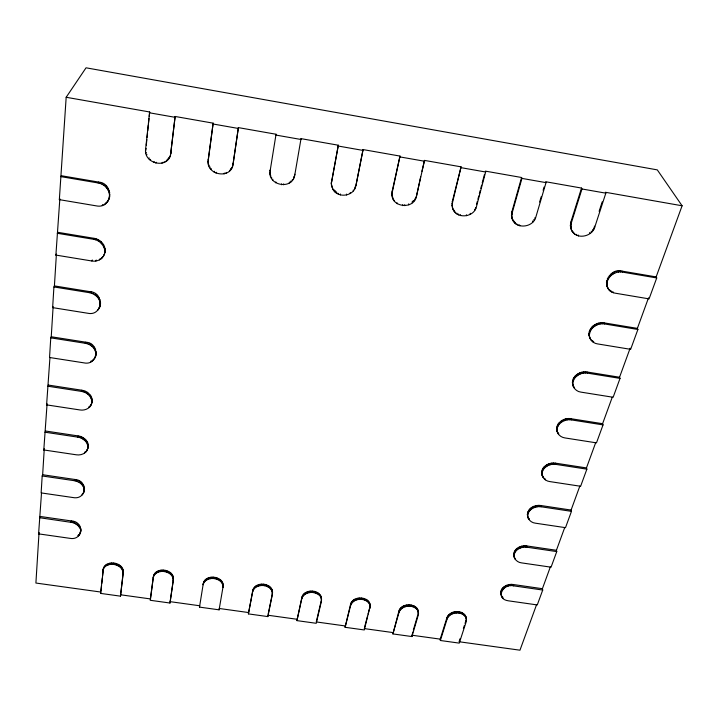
<?xml version="1.0" encoding="UTF-8"?>
<svg xmlns="http://www.w3.org/2000/svg" width="718" height="718" viewBox="0 0 718 718"><rect width="100%" height="100%" fill="white"/><g stroke="black" fill="none" stroke-linecap="round" stroke-linejoin="round"><path stroke-width="1.08" d="M461.082 166.845L452.322 201.525L452.259 206.254L452.537 202.449L461.082 166.845L424.5 160.401L416.476 196.202C413.801 210.751 388.851 207.116 392.315 192.02L399.998 156.084L363.066 149.577L355.904 185.711C354.019 196.499 337.631 198.724 332.721 189.04L332.721 188.134M331.931 187.254L331.465 184.463L332.721 189.04M120.471 596.155L123.038 573.529C123.236 563.836 106.874 560.632 103.132 569.455C105.349 559.169 123.658 561.961 123.361 572.21L120.471 596.155L100.565 593.4L103.482 568.135M338.322 145.215L331.321 183.422L338.322 145.215L301.03 138.646L294.766 175.12C292.307 190.791 266.315 185.343 270.255 169.969L270.139 170.848L276.044 134.248L238.385 127.616L233.027 164.422C230.927 179.895 205.662 175.057 208.175 160.114L213.156 123.164L175.129 116.469L170.704 153.625L175.129 116.469M331.519 181.483L331.528 180.586M171.01 152.772L170.31 155.555L170.615 154.693C167.249 169.475 143.573 163.533 145.601 149.272L149.658 111.981L66.173 97.271L59.343 199.649L96.293 205.869C112.582 209.252 114.333 183.135 98.563 182.067L61.281 175.722M321.538 600.14L320.407 595.186C316.019 589.146 304.261 589.711 301.874 597.286L296.929 620.621L316.243 623.296L321.386 601.379L321.44 597.555L320.407 595.186M321.036 597.681L321.054 596.335M321.386 601.379L321.556 598.794M321.422 598.893L321.44 597.555M320.39 596.523L319.51 595.464L319.528 594.127M511.476 215.606L512.105 218.389L511.476 215.606L511.871 211.846L521.582 177.499L485.35 171.117L485.637 172.006L476.474 206.596C473.997 218.155 454.718 219.457 452.394 207.17L452.609 208.103L452.035 205.321M511.808 216.549L512.194 212.788L521.941 178.396L521.582 177.499M319.51 595.464L318.406 594.531L318.424 593.194M318.406 594.531L317.114 593.741L317.141 592.404M317.114 593.741L315.678 593.122L315.696 591.785M315.678 593.122L314.116 592.691L314.152 591.363M314.116 592.691L312.501 592.467L312.527 591.129M296.929 620.621L301.82 598.632C302.816 594.683 307.062 592.619 310.849 592.44L310.885 591.111M309.225 592.628L309.261 591.291M307.663 593.014L307.708 591.677M306.218 593.589L306.254 592.26M303.795 595.249L303.84 593.912M304.917 594.342L304.953 593.005M169.978 603.021L173.2 580.575C173.729 570.307 155.474 567.714 153.185 577.766L150.215 600.284L169.978 603.021L173.442 579.246C173.98 568.988 155.743 566.403 153.455 576.437L150.493 598.938L120.795 594.818M302.233 597.421L302.278 596.084M302.888 596.29L302.942 594.953M301.82 598.632L301.874 597.286M208.337 164.072L208.408 159.252L213.156 123.164M656.144 276.915L621.985 271.108C608.056 267.24 599.557 290.395 615.191 293.177L649.072 298.876L656.728 277.947L656.144 276.915L682.1 205.779L605.328 192.253L605.83 193.169L594.782 227.094C591.964 237.29 575.1 240.18 571.187 229.32L571.627 230.29L570.361 225.793L570.864 222.068L581.517 188.062L545.626 181.735L546.021 182.632L535.906 216.89C533.178 228.216 514.16 229.76 511.781 217.437M570.613 227.606L571.043 228.575L571.295 223.029L581.975 188.969L581.517 188.062M40.046 516.439L71.315 520.936C84.76 521.555 83.18 541.058 69.619 538.294L38.593 533.869L41.527 492.727M42.182 475.971L41.132 492.907L72.886 497.529C86.815 500.329 88.386 480.162 74.654 479.445L42.649 474.733L42.182 475.971L74.241 480.683C79.384 481.338 84.957 485.727 84.069 491.39M87.758 448.526C86.591 453.444 80.91 455.598 76.314 454.799L43.798 449.953L47.011 404.79M90.522 405.993L91.644 403.462C90.396 408.47 84.661 410.804 79.913 409.951L46.598 404.871L49.955 357.474M50.763 337.855L49.542 357.492L83.701 362.823C98.537 366.198 100.314 342.71 85.693 342.19L51.247 336.76L50.763 337.855L85.263 343.294C91.617 344.066 97.819 350.653 95.323 357.232M53.922 286.949L52.638 307.627L87.677 313.236C102.88 316.593 104.756 292.307 89.759 291.625L54.415 285.908L53.922 286.949L89.328 292.666C95.979 293.527 102.18 300.537 99.623 307.34L100.026 306.281M57.754 232.309L94.04 238.322C101.4 239.274 107.727 247.602 104.146 254.773L104.559 253.777C103.024 259.108 97.118 261.998 91.868 260.993L55.896 255.087L59.845 198.733L59.343 199.649M42.649 474.733L44.202 449.827M51.247 336.76L53.123 306.568M54.415 285.908L56.399 254.091L55.896 255.087M223.217 584.973L222.975 587.557C225.587 576.482 205.851 572.964 203.311 583.447L199.496 607.114L219.098 609.833L223.136 586.229M272.481 593.247L271.996 589.433C268.379 582.235 255.15 582.208 252.781 590.393L248.392 613.89L267.85 616.591L272.364 594.495L271.996 589.433M272.328 591.991L272.418 590.654M271.907 590.77L270.309 588.536L270.399 587.207M271.224 589.604L271.323 588.275M270.309 588.536L269.169 587.593L269.268 586.256M267.85 616.591L267.949 615.236L296.983 619.266M269.169 587.593L267.859 586.794L267.958 585.466M301.03 138.646L300.968 139.48L275.936 135.074L276.044 134.248M267.859 586.794L266.396 586.175L266.495 584.847M266.396 586.175L264.825 585.744L264.924 584.416M248.392 613.89L252.655 591.731C253.696 587.171 258.92 585.143 263.183 585.511L263.291 584.183M294.766 175.12L294.838 174.232M261.531 585.493L261.639 584.165M259.907 585.673L260.015 584.344M294.263 177.005L294.335 176.116L293.438 178.791M258.354 586.067L258.462 584.739M81.035 529.821L79.474 534.865M44.902 432.191L77.732 437.127C83.091 437.827 88.718 442.512 87.775 448.355C90.064 442.261 83.871 436.562 78.154 435.925L45.378 430.988M47.756 386.203L81.403 391.382C86.995 392.136 92.658 397.144 91.68 403.175C93.986 396.919 87.749 390.924 81.825 390.224L48.241 385.054M57.252 233.278L93.609 239.3C99.99 240.261 105.752 246.382 104.622 253.068L105.034 252.072M108.921 199.308C111.622 191.984 105.447 184.023 98.124 182.964L60.77 176.61M256.909 586.651L257.026 585.323M292.325 180.406L292.397 179.509M290.934 181.825L291.014 180.927M255.626 587.405L255.743 586.076M253.66 589.37L253.777 588.033M254.531 588.32L254.657 586.992M289.327 182.991L289.408 182.094M252.655 591.731L252.781 590.393M253.023 590.51L253.149 589.182M272.364 594.495L272.58 591.91M101.023 590.986L101.57 585.583M101.794 583.42L102.342 578.026M102.557 575.863L103.221 569.383L102.871 570.702M146.292 145.117L146.858 139.597M147.082 137.38L147.531 132.965M147.755 130.757L148.312 125.237M148.536 123.029L148.985 118.605M149.209 116.397L149.658 111.981M283.574 184.786L283.664 183.889M281.528 184.759L281.627 183.862M275.748 182.803L275.856 181.905M501.254 594.962C498.759 588.141 507.473 583.312 513.343 584.524L542.404 588.697L542.718 590.034L537.27 604.933L508.425 600.822C494.711 598.911 502.959 582.935 513.621 585.852L542.718 590.034M223.056 586.301L223.029 583.707M222.858 585.035L221.683 582.63L221.853 581.302M272.714 180.128L272.822 179.231M219.098 609.833L219.268 608.487L248.518 612.544M222.4 583.806L222.571 582.477M513.765 554.305C514.232 548.22 521.268 545.061 526.725 545.922L556.414 550.284L556.755 551.595L551.065 567.184L521.591 562.885C517.229 562.499 513.558 558.766 513.765 554.305L514.16 556.908M514.043 555.615C514.51 549.521 521.564 546.371 527.021 547.224L556.755 551.595M221.683 582.63L220.731 581.553L220.902 580.225M220.731 581.553L219.564 580.602L219.735 579.273M271.575 178.477L271.682 177.588M270.722 176.673L270.839 175.784M219.564 580.602L218.218 579.803L218.389 578.475M527.398 514.285C527.883 508.021 535.063 504.592 540.735 505.508L571.088 510.067L571.465 511.342L565.497 527.667L535.368 523.18C530.898 522.74 527.183 518.881 527.398 514.285L527.811 516.924L529.462 519.258M527.703 515.56C528.188 509.286 535.377 505.867 541.067 506.773L571.465 511.342M270.192 174.77L270.112 171.925L269.995 172.805M218.218 579.803L216.728 579.175L216.908 577.846M392.145 195.861L392.207 191.105L399.998 156.084M216.728 579.175L215.14 578.735L215.319 577.416M203.311 583.447L203.113 584.775C204.011 580.18 209.252 578.116 213.497 578.511L213.677 577.182M541.686 472.354C542.189 465.892 549.503 462.177 555.418 463.146L586.462 467.921L586.875 469.159L580.62 486.274L549.808 481.581C545.204 481.105 541.489 477.039 541.686 472.354L542.117 475.02L541.785 473.781M542.027 473.593C542.53 467.122 549.862 463.415 555.777 464.375L586.875 469.159M211.837 578.484L212.016 577.164M210.203 578.672L210.392 577.353M557.518 432.496C553.784 424.491 563.307 417.086 570.828 418.693L602.599 423.701L603.039 424.894L596.478 442.862L564.958 437.935C561.377 437.433 557.922 434.955 557.15 431.294L558.191 433.834M208.66 579.067L208.848 577.739M556.764 429.858L557.132 431.06C556.279 423.719 564.626 418.684 571.223 419.877L603.039 424.894M233.027 164.422L238.385 127.616M207.233 579.65L207.421 578.331M205.967 580.422L206.156 579.094M572.425 382.156C572.973 375.272 580.584 370.901 587.019 371.987L619.544 377.237L620.029 378.386L613.136 397.269L580.862 392.109C575.962 391.57 572.264 387.011 572.425 382.156L573.287 386.392M203.445 583.546L203.643 582.217M204.047 582.397L204.244 581.068M204.89 581.338L205.088 580.018M572.829 383.304C573.377 376.411 581.006 372.041 587.45 373.127L620.029 378.386M199.496 607.114L199.694 605.768L170.22 601.675M588.984 333.565C589.559 326.448 597.322 321.709 604.044 322.858L637.378 328.377L637.898 329.472L630.646 349.334L597.582 343.913C592.556 343.321 588.787 338.546 588.984 333.565L589.864 337.9L589.424 336.805M589.424 334.66C590.008 327.534 597.78 322.795 604.52 323.935L637.898 329.472M370.03 608.2C372.723 596.9 353.597 594.226 350.59 604.134L345.098 627.299L364.268 629.955L369.976 606.854L368.056 614.105M608.011 288.403C603.506 279.67 613.818 270.264 622.497 272.122L656.728 277.947M173.011 578.026L173.253 576.707M173.2 580.575L173.487 577.981M418.181 613.63C419.788 603.12 401.703 601.819 398.948 610.928L392.908 633.922L411.935 636.561L418.307 614.985L418.047 609.995M171.755 575.603L172.006 574.283M172.517 576.787L172.76 575.459M170.767 574.517L171.019 573.197M169.574 573.556L169.816 572.237M168.2 572.749L168.443 571.429M166.684 572.12L166.935 570.801M165.077 571.681L165.328 570.361M163.417 571.447L163.677 570.128M161.747 571.42L162.008 570.11M158.579 572.013L158.849 570.693M160.123 571.618L160.383 570.298M157.17 572.605L157.43 571.286M155.923 573.377L156.192 572.058M153.185 577.766L153.76 575.208M154.056 575.36L154.325 574.041M154.873 574.301L155.142 572.982M268.164 614.186L272.463 593.158M363.066 149.577L355.904 185.711M231.806 168.129L232.004 167.258L229.383 171.189M232.587 166.334L233.215 163.551M230.738 169.762L230.927 168.883M226.017 173.289L226.224 172.401M224.097 173.9L224.303 173.011M321.161 601.074L316.27 621.941L345.08 625.934M420.667 176.754L416.476 196.202M421.942 171.306L424.5 160.401M122.778 570.972L123.101 569.652M123.047 572.255L123.361 570.936M123.038 573.529L123.361 572.21M121.45 568.521L121.764 567.211M122.239 569.715L122.563 568.396M120.418 567.426L120.741 566.116M119.188 566.457L119.511 565.147M117.788 565.649L118.111 564.33M216.01 173.146L216.226 172.257M116.253 565.012L116.585 563.702M214.161 172.185L214.386 171.297M345.098 627.299L350.617 605.48C353.31 597.223 367.849 597.205 370.138 605.741M114.62 564.572L114.961 563.253M112.95 564.33L113.282 563.02M111.281 564.312L111.613 562.993M109.648 564.501L109.989 563.19M211.029 169.484L211.263 168.604M100.565 593.4L100.915 592.063L35.9 583.043L39.041 532.585L38.593 533.869M108.113 564.904L108.454 563.585M105.483 566.278L105.833 564.958M106.713 565.497L107.054 564.186M103.67 568.279L104.02 566.969M209.835 167.815L210.069 166.944M104.46 567.211L104.81 565.901M364.493 627.559L367.508 616.17M476.492 204.585L477.353 201.345M477.919 199.191L478.78 195.951M479.355 193.788L480.207 190.548M480.782 188.394L481.634 185.154M482.209 182.991L484.497 174.357M208.929 165.993L209.162 165.122M208.175 160.114L208.408 159.252M208.085 162.088L208.319 161.227M392.908 633.922L399.046 612.274C401.802 604.628 414.717 603.946 418.172 611.341M91.24 404.638L92.075 402.008M411.935 636.561L412.733 632.118M413.335 630.063L417.885 614.653M539.631 202.054L541.21 196.705M543.104 190.288L544.047 187.084M87.363 449.746L88.179 447.134M78.558 535.915L78.953 534.623L77.822 535.511M80.64 531.105L80.865 528.466M80.47 529.758L80.416 527.138M80.021 528.421L79.312 527.129L79.707 525.845M79.312 527.129L78.343 525.926L78.738 524.643M78.343 525.926L77.158 524.84L77.553 523.557M80.129 533.698L80.919 531.14M77.158 524.84L75.785 523.907L76.18 522.623M466 616.744L466.224 621.707L459.251 643.122L440.367 640.501L440.215 639.137L446.937 617.668C449.818 609.797 464.214 609.268 466.278 617.929M440.367 640.501L447.099 619.024C449.998 611.153 464.411 610.614 466.476 619.284M82.983 493.939L84.06 491.462M84.185 489.999L84.58 488.743M75.785 523.907L74.25 523.144L74.654 521.86M83.665 492.71L84.464 490.134M83.557 487.181L83.961 485.933M39.589 517.714L72.617 522.569L73.021 521.295M82.049 495.034L82.444 493.778M84.015 488.581L84.41 487.334M70.911 522.219L71.315 520.936M82.83 485.835L83.225 484.587M81.843 484.569L82.247 483.322M80.631 483.438L81.035 482.191M79.231 482.451L79.635 481.204M460.058 638.697L459.071 641.748L519.967 650.194L536.588 604.628M463.379 628.501L464.375 625.45M465.031 623.412L466.027 620.352M599.126 211.316L602.231 201.785M87.901 446.892L88.305 445.681M86.663 451.03L87.057 449.818L85.702 452.178M77.661 481.652L78.074 480.405M84.509 453.157L84.912 451.945M75.982 481.06L76.395 479.812M87.731 445.411L88.135 444.2M86.528 442.521L86.923 441.319M74.241 480.683L74.654 479.445M87.273 443.939L87.668 442.728M85.523 441.202L85.927 439.999M84.275 440.008L84.688 438.806M82.839 438.976L83.252 437.774M81.242 438.142L81.655 436.939M91.635 400.088L92.039 398.921M89.535 407.196L89.947 406.02L88.718 407.052M91.805 401.64L92.209 400.473M79.518 437.513L79.94 436.311M77.732 437.127L78.154 435.925M91.159 398.544L91.563 397.377M90.405 397.054L90.809 395.896M89.373 395.663L89.786 394.505M88.108 394.415L88.52 393.249M86.636 393.329L87.049 392.172M169.583 157.368L169.897 156.506L165.687 161.658M168.55 159.019L168.865 158.157M84.993 392.45L85.415 391.292M83.234 391.795L83.656 390.637M167.24 160.464L167.554 159.593M93.573 359.924L93.977 358.803M95.907 354.082L96.32 352.969M94.588 358.65L95.727 356.11M95.772 355.697L96.176 354.575M95.261 350.824L95.665 349.711M92.308 361.001L92.721 359.88M81.403 391.382L81.825 390.224M95.736 352.439L96.14 351.326M542.404 588.697L550.356 566.897M556.414 550.284L564.761 527.425M571.088 510.067L579.848 486.068M586.462 467.921L595.671 442.701M602.599 423.701L612.292 397.126M619.544 377.237L630.135 348.221M637.378 328.377L648.516 297.826M163.928 162.573L164.243 161.712M90.836 361.872L91.249 360.75M94.48 349.253L94.893 348.149M93.43 347.79L93.843 346.686M162.008 163.192L162.331 162.322M92.128 346.48L92.541 345.367M90.621 345.34L91.042 344.236M88.942 344.416L89.364 343.312M87.138 343.725L87.56 342.621M155.86 163.103L156.192 162.241M43.798 449.953L44.265 448.741M97.81 310.176L99.263 307.78L98.86 308.839M100.224 304.028L100.637 302.969M85.263 343.294L85.693 342.19M100.08 305.724L100.493 304.665M153.867 162.43L154.199 161.568M100.053 302.305L100.466 301.246M99.569 300.591L99.973 299.541M98.77 298.948L99.183 297.898M97.693 297.405L98.115 296.354M150.259 160.222L150.601 159.36M96.365 296.022L96.786 294.972M94.821 294.82L95.243 293.779M148.752 158.741L149.102 157.879M93.098 293.841L93.519 292.8M46.598 404.871L47.074 403.704M91.249 293.124L91.68 292.073M89.328 292.666L89.759 291.625M146.535 155.214L146.894 154.361M145.889 153.266L146.248 152.413M103.356 256.353L103.769 255.357M100.951 258.965L102.701 256.766L102.288 257.762M104.774 251.282L105.187 250.286M104.604 249.46L105.016 248.473M145.574 151.274L145.96 148.429L145.601 149.272M104.101 247.656L104.514 246.669M99.398 259.934L99.82 258.929M103.293 245.924L103.706 244.937M95.799 261.047L96.221 260.042M102.189 244.299L102.611 243.312M100.834 242.837L101.256 241.858M91.868 260.993L92.299 259.988M99.246 241.571L99.667 240.593M97.477 240.539L97.908 239.57M95.584 239.776L96.015 238.807M93.609 239.3L94.04 238.322M107 202.458L109.333 198.383M109.414 197.504L109.827 196.588M108.113 200.977L108.526 200.053M105.627 203.732L107.422 201.534M109.576 195.619L109.998 194.704M104.029 204.747L106.049 202.808M109.405 193.689L109.818 192.783M102.243 205.492L102.674 204.558M108.894 191.787L109.316 190.88M108.068 189.956L108.49 189.049M106.937 188.242L107.359 187.335M105.546 186.698L105.968 185.791M103.922 185.361L104.343 184.463M102.109 184.275L102.539 183.377M100.161 183.467L100.592 182.569M98.124 182.964L98.563 182.067M66.173 97.271L86.043 67.806L657.293 169.879L682.1 205.779M310.849 592.44L312.501 592.467M364.223 628.591L392.827 632.558M411.818 635.197L440.215 639.137M213.497 578.511L215.14 578.735M263.183 585.511L264.825 585.744M149.308 112.771L174.833 117.267M212.932 123.981L238.205 128.432M338.331 146.059L363.12 150.43M400.123 156.946L424.67 161.263M461.324 167.716L485.637 172.006M521.941 178.396L546.021 182.632M581.975 188.969L605.83 193.169M72.617 522.569L74.25 523.144M593.732 341.687L592.287 340.754L592.736 341.858M333.807 190.674L333.807 189.758L336.751 192.406L336.76 193.321M512.742 220.121L512.41 219.169L516.35 224.276M572.515 231.86L572.075 230.891L575.109 234.409M453.3 209.853L453.076 208.92L455.544 212.869M542.512 476.393L542.171 475.145L543.759 477.569M557.823 432.631L558.757 433.834M572.883 385.234L574.508 387.899M607.527 287.362L608.99 289.803M513.882 555.597L515.201 559.322M621.985 271.108L622.497 272.122M620.056 270.928L620.567 271.951M618.081 271.054L618.584 272.068M594.307 226.134L594.782 227.094M616.107 271.458L616.609 272.481M593.553 227.929L594.028 228.898M614.195 272.149L614.698 273.172M592.503 229.625L592.969 230.586M612.409 273.1L612.903 274.123M591.183 231.16L591.65 232.129M610.776 274.285L611.269 275.308M589.631 232.506L590.097 233.476M609.349 275.676L609.842 276.699M608.182 277.22L608.667 278.252M607.284 278.889L607.769 279.912M612.885 291.679L613.378 292.72M606.692 280.63L607.177 281.662M611.215 290.952L611.709 291.993M606.414 282.389L606.898 283.422M609.744 289.973L610.237 291.014M606.468 284.131L606.952 285.172M606.845 285.809L607.329 286.841M578.107 234.965L578.555 235.944M570.864 222.068L571.295 223.029M576.303 234.346L576.742 235.316M570.442 223.935L570.882 224.887M570.361 225.793L570.801 226.753M573.242 232.273L573.682 233.242M604.044 322.858L604.52 323.935M602.169 322.687L602.635 323.773M600.239 322.804L600.706 323.881M598.327 323.19L598.785 324.276M596.47 323.845L596.927 324.931M594.737 324.751L595.186 325.837M593.158 325.873L593.606 326.959M392.037 194.946L393.293 199.496M591.785 327.184L592.233 328.27M590.654 328.656L591.102 329.741M589.792 330.235L590.241 331.33M589.236 331.887L589.675 332.981M591.515 340.709L590.106 338.277L590.546 339.381M589.047 335.216L589.487 336.311M534.829 217.76L535.197 218.712M533.824 219.475L534.192 220.426M532.541 221.027L532.909 221.979M587.019 371.987L587.45 373.127M585.179 371.825L585.61 372.965M583.312 371.933L583.734 373.073M581.445 372.301L581.867 373.441M579.641 372.92L580.063 374.069M577.954 373.782L578.376 374.922M576.428 374.85L576.841 375.99M575.1 376.097L575.513 377.237M574.014 377.488L574.418 378.637M519.518 224.869L519.859 225.829M573.188 378.996L573.592 380.136M517.687 224.24L518.028 225.192M572.659 380.558L573.063 381.707M572.497 383.726L572.901 384.875M573.556 386.643L573.96 387.792M511.871 211.846L512.194 212.788M514.555 222.149L514.887 223.11M511.503 213.722L511.835 214.673M513.343 220.758L513.675 221.709M570.828 418.693L571.223 419.877M569.042 418.54L569.428 419.725M567.211 418.639L567.597 419.824M565.398 418.989L565.784 420.183M563.648 419.581L564.025 420.775M562.006 420.398L562.382 421.583M560.525 421.412L560.902 422.606M559.241 422.597L559.618 423.791M558.191 423.925L558.559 425.119M557.401 425.352L557.769 426.546M556.89 426.842L557.258 428.045M556.683 428.359L557.051 429.561M555.418 463.146L555.777 464.375M553.668 463.002L554.027 464.232M551.891 463.092L552.241 464.331M550.123 463.424L550.473 464.663M548.417 463.99L548.767 465.228M475.549 207.502L475.81 208.435M546.829 464.77L547.17 466M474.589 209.225L474.849 210.159M545.384 465.731L545.734 466.969M544.145 466.862L544.486 468.1M543.131 468.127L543.472 469.366M542.368 469.491L542.709 470.73M544.917 478.556L545.258 479.803M541.884 470.909L542.225 472.148M542.835 476.42L543.176 477.667M470.173 213.3L470.425 214.242M466.368 214.763L466.619 215.705M540.735 505.508L541.067 506.773M539.03 505.364L539.353 506.639M537.288 505.463L537.611 506.728M535.565 505.777L535.888 507.043M533.905 506.316L534.219 507.581M460.382 214.673L460.615 215.615M532.361 507.052L532.675 508.326M530.961 507.976L531.275 509.241M458.524 214.036L458.757 214.978M529.758 509.053L530.063 510.327M528.771 510.256L529.085 511.53M456.819 213.111L457.052 214.054M528.044 511.557L528.349 512.832M527.577 512.912L527.883 514.187M528.556 518.172L528.861 519.446M527.506 515.65L528.197 518.234M452.322 201.525L452.537 202.449M454.063 210.518L454.279 211.46M452.008 203.427L452.232 204.352M526.725 545.922L527.021 547.224M525.055 545.788L525.352 547.089M523.359 545.877L523.655 547.179M521.681 546.183L521.968 547.484M520.056 546.694L520.353 547.996M518.558 547.394L518.836 548.696M517.193 548.274L517.481 549.575M516.027 549.306L516.305 550.607M515.075 550.455L515.353 551.765M514.375 551.693L514.653 553.004M513.935 552.986L514.205 554.296M514.267 556.845L514.546 558.155M513.343 584.524L513.621 585.852M511.71 584.398L511.979 585.726M510.058 584.479L510.318 585.807M508.416 584.766L508.676 586.094M506.836 585.26L507.096 586.588M505.373 585.933L505.625 587.261M504.045 586.768L504.305 588.105M502.914 587.755L503.165 589.083M501.99 588.85L502.25 590.187M502.788 597.071L503.04 598.408M501.317 590.034L501.568 591.372M500.895 591.273L501.146 592.61M501.9 596.075L502.151 597.412M500.742 592.529L501.505 596.299M415.713 197.136L415.866 198.06M414.798 198.877L414.95 199.801M413.748 201.39L413.604 200.466L412.15 201.848L412.294 202.772M408.659 203.876L408.793 204.809M465.461 615.613L465.659 616.968M464.681 614.581L464.869 615.936M463.666 613.666L463.864 615.021M404.692 204.756L404.826 205.689M462.464 612.903L462.652 614.249M461.091 612.301L461.279 613.648M459.592 611.88L459.78 613.226M402.672 204.729L402.798 205.653M458.012 611.655L458.192 613.001M456.388 611.637L456.567 612.984M454.763 611.817L454.943 613.163M453.193 612.194L453.363 613.54M451.703 612.759L451.882 614.105M450.357 613.486L450.527 614.841M397.072 202.808L397.189 203.732M449.172 614.375L449.342 615.73M448.194 615.389L448.364 616.735M447.44 616.493L447.61 617.848M446.937 617.668L447.099 619.024M394.218 200.187L394.335 201.112M392.207 191.105L392.315 192.02M391.947 193.025L392.064 193.941M392.45 196.804L392.558 197.728M418.361 611.189L418.531 613.764M417.472 608.855L417.598 610.21M416.664 607.814L416.781 609.16M415.623 606.898L415.74 608.245M414.385 606.118L414.51 607.464M412.994 605.516L413.11 606.854M411.477 605.095L411.594 606.432M409.888 604.861L409.996 606.207M408.255 604.843L408.363 606.189M406.63 605.023L406.738 606.369M405.06 605.409L405.167 606.755M403.588 605.974L403.695 607.32M402.259 606.719L402.358 608.065M401.093 607.607L401.191 608.954M400.141 608.622L400.24 609.977M399.414 609.744L399.513 611.09M398.948 610.928L399.046 612.274M331.321 182.525L331.456 185.361M355.356 187.586L355.311 186.68L354.486 189.346M353.283 190.037L353.319 190.952M370.084 604.394L370.219 606.979M369.734 603.192L369.788 604.538M369.124 602.052L369.178 603.389M368.28 601.002L368.334 602.339M367.212 600.068L367.257 601.406M365.947 599.288L366 600.625M364.529 598.677L364.582 600.015M350.231 192.595L350.267 193.51M363.003 598.247L363.048 599.593M361.396 598.022L361.432 599.359M359.754 598.004L359.79 599.342M358.129 598.184L358.165 599.521M346.48 194.084L346.507 195M356.568 598.57L356.604 599.907M355.105 599.144L355.141 600.481M353.794 599.889L353.821 601.226M352.655 600.786L352.682 602.133M351.721 601.81L351.748 603.156M351.03 602.94L351.057 604.287M350.59 604.134L350.617 605.48M340.431 193.995L340.449 194.91M338.519 193.348L338.528 194.264M335.162 191.203L335.171 192.11"/></g></svg>
